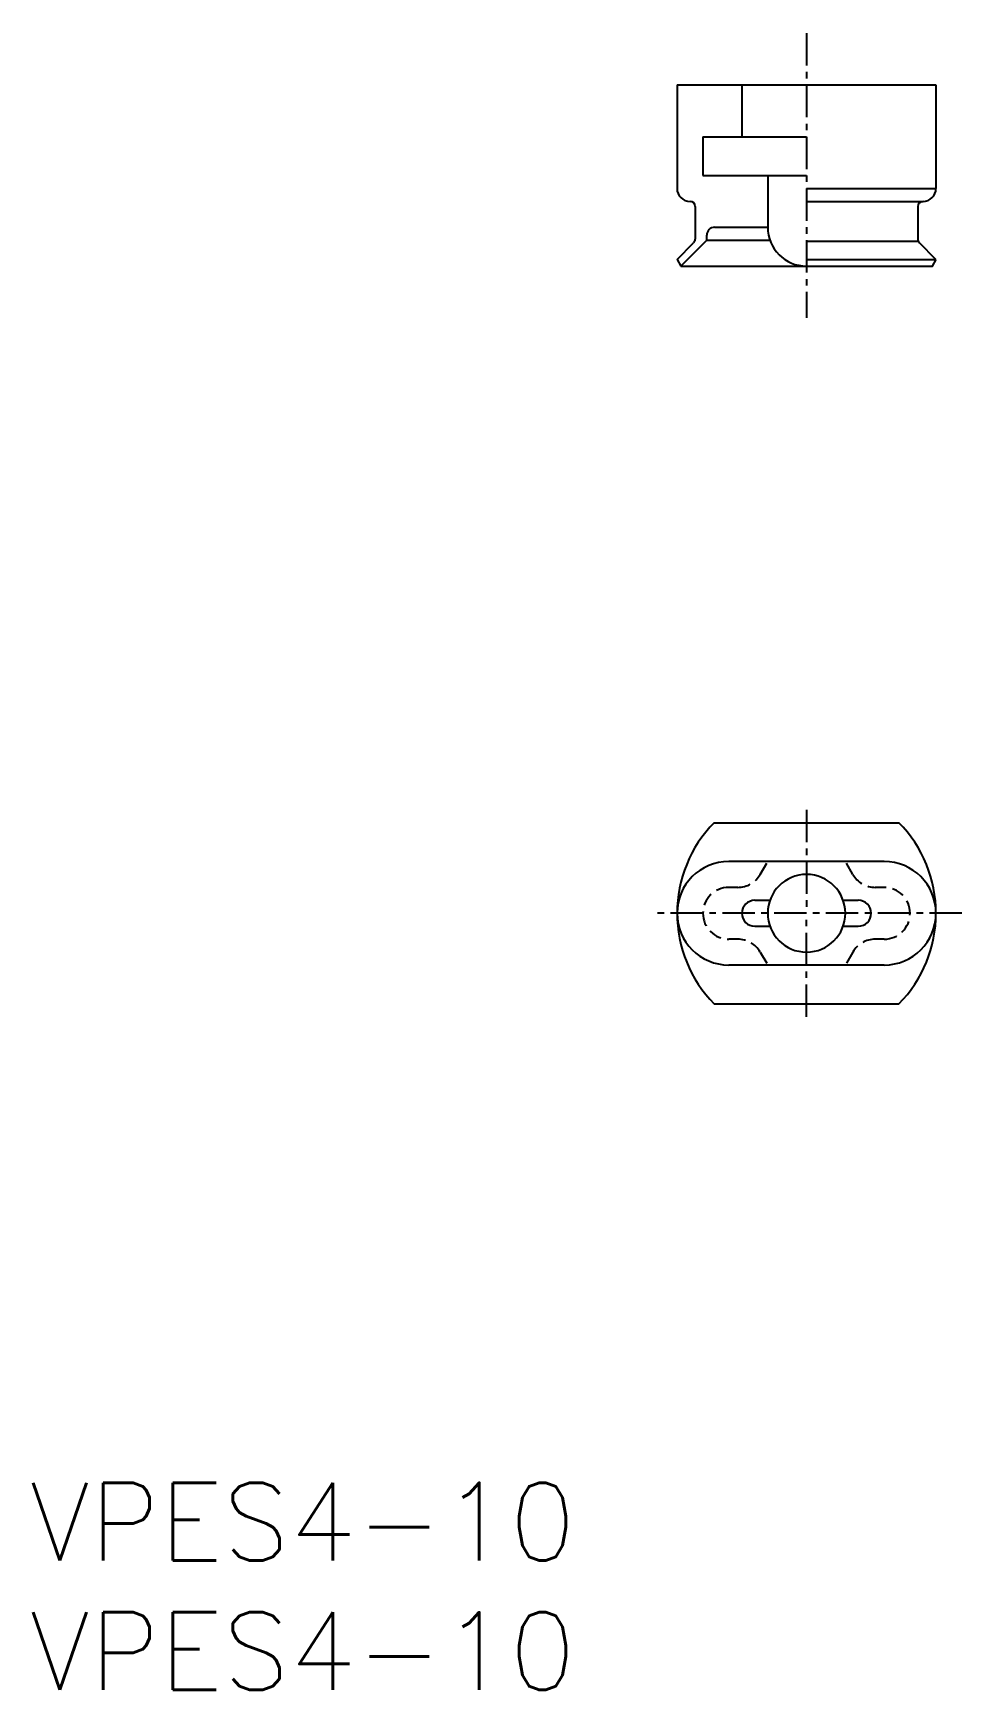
# Model space of a CAD drawing. Extents: x 0.1 to 36, y 0 to 64.
import ezdxf

# ---------------------------------------------------------------- set-up
doc = ezdxf.new("R2010")
doc.units = 0
doc.linetypes.add('CENTER', pattern=[2, 1.25, -0.25, 0.25, -0.25])
doc.linetypes.add('DASHED', pattern=[0.75, 0.5, -0.25])
doc.layers.get('0').update_dxf_attribs({"linetype": 'CONTINUOUS'})
doc.layers.add('CENTER', color=1, linetype='CENTER')
doc.styles.get("Standard").update_dxf_attribs({"font": 'txt.shx'})

# ---------------------------------------------------------------- blocks, each defined once
blk = doc.blocks.new('*U22')
at = {"color": 7, "linetype": 'CONTINUOUS'}
blk.add_text('VPES4-10', height=3, dxfattribs=at).set_placement((0, 0))
blk = doc.blocks.new('*U23')
at = {"color": 7, "linetype": 'CONTINUOUS'}
blk.add_text('VPES4-10', height=3, dxfattribs=at).set_placement((0, 5))

msp = doc.modelspace()

# ---------------------------------------------------------------- linework, layer by layer
at = {"color": 7, "linetype": 'CONTINUOUS'}
for p, q in [((25, 62), (35, 62)), ((25, 62), (25, 58)), ((27.5, 62), (27.5, 60)), ((35, 62), (35, 58)), ((26, 60), (30, 60)), ((26, 60), (26, 58.5)), ((26, 58.5), (30, 58.5)), ((28.5, 58.5), (28.5, 56.5)), ((30, 58), (35, 58)), ((25.7, 57.3), (25.7, 56.043)), ((30, 57.5), (34.5, 57.5)), ((34.3, 57.3), (34.3, 56.043)), ((26.45, 56.5), (28.5, 56.5)), ((25, 55.26), (25.641, 55.901)), ((25.15, 55), (26.15, 56)), ((26.15, 56), (26.15, 56.2)), ((26.15, 56), (28.586, 56)), ((30, 55.96), (34.3, 55.96)), ((35, 55.26), (34.359, 55.901)), ((25, 55.26), (25.15, 55)), ((30, 55.26), (35, 55.26)), ((35, 55.26), (34.85, 55)), ((25.15, 55), (34.85, 55)), ((26.429, 33.5), (33.571, 33.5)), ((33, 32), (27, 32)), ((33, 28), (27, 28)), ((26.429, 26.5), (33.571, 26.5))]:
    msp.add_line(p, q, dxfattribs=at)
at = {"color": 3, "linetype": 'DASHED'}
for p, q in [((28.211, 31.5), (28.5, 32)), ((31.789, 31.5), (31.5, 32)), ((27.345, 31), (27, 31)), ((33, 31), (32.655, 31)), ((27.345, 29), (27, 29)), ((33, 29), (32.655, 29)), ((28.211, 28.5), (28.5, 28)), ((31.789, 28.5), (31.5, 28))]:
    msp.add_line(p, q, dxfattribs=at)
at = {"color": 3, "linetype": 'CONTINUOUS'}
for p, q in [((28, 30.5), (28.586, 30.5)), ((31.414, 30.5), (32, 30.5)), ((28, 29.5), (28.586, 29.5)), ((31.414, 29.5), (32, 29.5))]:
    msp.add_line(p, q, dxfattribs=at)
at = {"color": 7, "linetype": 'CONTINUOUS'}
for centre, radius, start, end in [((25.5, 58), 0.5, 180, 270), ((34.5, 58), 0.5, 270, 0), ((25.5, 57.3), 0.2, 0, 90), ((34.5, 57.3), 0.2, 90, 180), ((26.45, 56.2), 0.3, 90, 180), ((30, 56.5), 1.5, 180, 270), ((25.5, 56.043), 0.2, 314.99999, 0), ((34.5, 56.043), 0.2, 180, 225.00001), ((30, 30), 5, 135.573, 180), ((30, 30), 5, 0, 44.427), ((27, 30), 2, 90, 180), ((33, 30), 2, 0, 90), ((30, 30), 1.5, 0, 180), ((27, 30), 2, 180, 270), ((30, 30), 5, 180, 224.427), ((30, 30), 1.5, 180, 0), ((33, 30), 2, 270, 0), ((30, 30), 5, 315.573, 0)]:
    msp.add_arc(centre, radius, start, end, dxfattribs=at)
at = {"color": 3, "linetype": 'DASHED'}
for centre, start, end in [((27.345, 32), 270, 330), ((32.655, 32), 210, 270), ((27, 30), 90, 180), ((33, 30), 0, 90), ((27, 30), 180, 270), ((33, 30), 270, 0), ((27.345, 28), 30, 90), ((32.655, 28), 90, 150)]:
    msp.add_arc(centre, 1, start, end, dxfattribs=at)
at = {"color": 3, "linetype": 'CONTINUOUS'}
for centre, start, end in [((28, 30), 90, 180), ((32, 30), 0, 90), ((28, 30), 180, 270), ((32, 30), 270, 0)]:
    msp.add_arc(centre, 0.5, start, end, dxfattribs=at)
at = {"color": 7, "linetype": 'CONTINUOUS'}
msp.add_point((34.85, 55), dxfattribs=at)
at = {"layer": 'CENTER', "color": 1, "linetype": 'CENTER'}
for p, q in [((30, 64), (30, 53)), ((30, 34), (30, 30)), ((36, 30), (24, 30)), ((30, 26), (30, 30))]:
    msp.add_line(p, q, dxfattribs=at)

# ---------------------------------------------------------------- block references
at = {"color": 7, "linetype": 'CONTINUOUS'}
for name in ['*U23', '*U22']:
    msp.add_blockref(name, (0, 0), dxfattribs=at)

doc.saveas('drawing.dxf')
